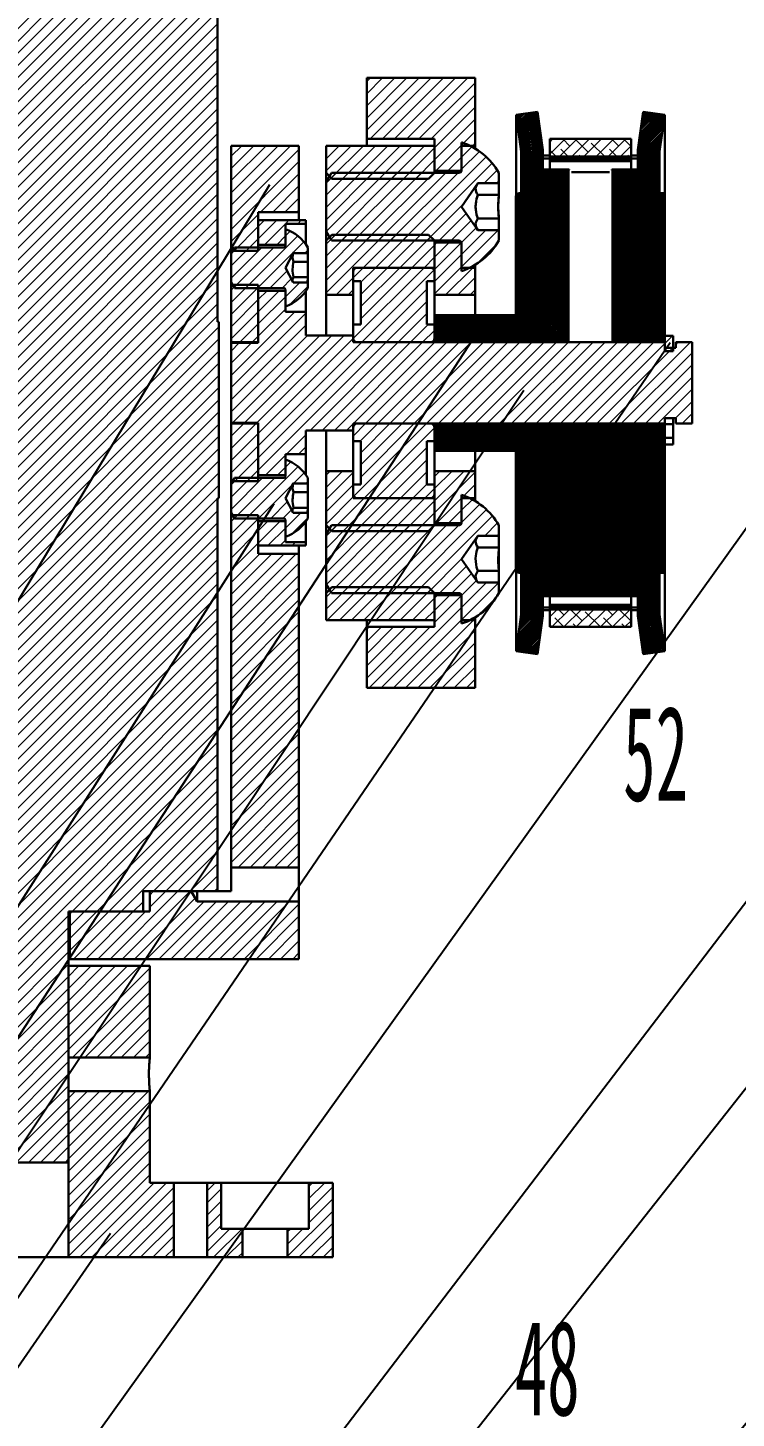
# Model space of a CAD drawing. Header units: millimetres. Extents: x 0 to 4220, y 0 to 2956.
# Drawn here: x 1349 to 1610, y 1924 to 2437 of the extents above; entities that cross this region are included whole.
import ezdxf

# ---------------------------------------------------------------- set-up
doc = ezdxf.new("R2010")
doc.units = ezdxf.units.MM
doc.linetypes.add('SLD-实线', pattern=[0])
doc.layers.add('文字', color=7, linetype='SLD-实线', lineweight=15)
doc.styles.add('SLDTEXTSTYLE4', font='HYSWLONGFANGSONG.TTF', dxfattribs={"width": 0.67})
doc.styles.get("Standard").update_dxf_attribs({"font": 'HYSWLONGFANGSONG.TTF'})
doc.dimstyles.new('SLDDIMSTYLE1', dxfattribs={"dimtxt": 0, "dimasz": 30, "dimexe": 0, "dimexo": 0.0625, "dimgap": 0, "dimtad": 0, "dimtih": 1, "dimtoh": 1, "dimdec": 0, "dimrnd": 1e-09, "dimzin": 0, "dimdsep": 46, "dimtxsty": 'Standard', "dimblk1": 'NONE', "dimblk2": 'NONE', "dimsah": 1, "dimcen": 0.09, "dimadec": 0, "dimazin": 0, "dimtfac": 30, "dimtdec": 0, "dimtofl": 0, "dimtmove": 0, "dimatfit": 3, "dimldrblk": 'NONE', "dimfxl": 0, "dimfrac": 2, "dimtolj": 1, "dimtzin": 0, "dimarcsym": 0})

# ---------------------------------------------------------------- blocks, each defined once
blk = doc.blocks.new('_NONE')

msp = doc.modelspace()

# ---------------------------------------------------------------- hatches: boundary and pattern name
at = {"linetype": 'SLD-实线', "lineweight": 0}
h = msp.add_hatch(dxfattribs=at)
h.set_pattern_fill('ANSI31', style=0)
h.paths.add_polyline_path([(1484.63, 2502.16), (1434.63, 2502.16), (1434.63, 2508.41), (1419.63, 2508.41), (1419.63, 2518.41), (1278.63, 2518.41), (1278.63, 2453.41), (1279.13, 2453.41), (1279.13, 2328.41), (1278.63, 2328.41), (1278.63, 2263.41), (1279.13, 2263.41), (1279.13, 2118.41), (1306.63, 2118.41), (1306.63, 2110.91), (1334.13, 2110.91), (1334.13, 2093.41), (1336.63, 2093.41), (1336.63, 2018.41), (1364.13, 2018.41), (1364.13, 2110.91), (1391.63, 2110.91), (1391.63, 2118.41), (1419.13, 2118.41), (1419.13, 2263.41), (1419.63, 2263.41), (1419.63, 2328.41), (1419.13, 2328.41), (1419.13, 2453.41), (1419.63, 2453.41), (1419.63, 2493.41), (1434.63, 2493.41), (1434.63, 2497.16), (1484.63, 2497.16)], flags=0)
h = msp.add_hatch(dxfattribs=at)
h.set_pattern_fill('ANSI31', style=0)
h.paths.add_polyline_path([(1474.13, 2418.41), (1474.13, 2395.91), (1499.13, 2395.91), (1499.13, 2384.16), (1509.13, 2384.16), (1509.13, 2393.41), (1514.13, 2393.41), (1514.13, 2418.41)], flags=0)
h = msp.add_hatch(dxfattribs=at)
h.set_pattern_fill('ANSI31', scale=0.125, style=0)
h.paths.add_polyline_path([(1537.13, 2405.91), (1529.21, 2404.78), (1531.13, 2391.29), (1531.13, 2375.91), (1530.13, 2375.91), (1529.13, 2374.91), (1529.13, 2321.91), (1530.13, 2320.91), (1548.53, 2320.91), (1548.53, 2384.41), (1539.13, 2384.41), (1539.13, 2391.86)], flags=0)
h = msp.add_hatch(dxfattribs=at)
h.set_pattern_fill('ANSI31', scale=0.125, style=0)
h.paths.add_polyline_path([(1584.13, 2320.91), (1584.13, 2375.91), (1582.13, 2375.91), (1582.13, 2391.29), (1584.05, 2404.78), (1576.13, 2405.91), (1574.13, 2391.86), (1574.13, 2384.41), (1564.74, 2384.41), (1564.74, 2320.91)], flags=0)
h = msp.add_hatch(dxfattribs=at)
h.set_pattern_fill('ANSI38', style=0)
h.paths.add_polyline_path([(1571.63, 2395.91), (1541.63, 2395.91), (1541.63, 2389.41), (1571.63, 2389.41)], flags=0)
h = msp.add_hatch(dxfattribs=at)
h.set_pattern_fill('ANSI31', style=0)
h.paths.add_polyline_path([(1449.13, 2393.41), (1424.13, 2393.41), (1424.13, 2354.66), (1434.13, 2354.66), (1434.13, 2368.91), (1449.13, 2368.91)], flags=0)
h = msp.add_hatch(dxfattribs=at)
h.set_pattern_fill('ANSI31', style=0)
edge = h.paths.add_edge_path(flags=0)
edge.add_line((1509.13, 2370.91), (1515.08, 2379.57))
edge.add_line((1515.08, 2379.57), (1522.88, 2379.57))
edge.add_line((1522.88, 2379.57), (1522.88, 2383.41))
edge.add_arc((1501.18, 2370.91), 25.05, 29.9383, 71.4828)
edge.add_line((1509.13, 2394.66), (1509.13, 2384.41))
edge.add_arc((1508.13, 2384.41), 1, 270, 360, ccw=False)
edge.add_line((1508.13, 2383.41), (1461.13, 2383.41))
edge.add_line((1461.13, 2383.41), (1459.13, 2379.94))
edge.add_line((1459.13, 2379.94), (1459.13, 2361.87))
edge.add_line((1459.13, 2361.87), (1461.13, 2358.41))
edge.add_line((1461.13, 2358.41), (1508.13, 2358.41))
edge.add_arc((1508.13, 2357.41), 1, 0, 90, ccw=False)
edge.add_line((1509.13, 2357.41), (1509.13, 2347.16))
edge.add_arc((1501.18, 2370.91), 25.05, 288.5172, 330.0617)
edge.add_line((1522.88, 2358.41), (1522.88, 2362.25))
edge.add_line((1522.88, 2362.25), (1515.08, 2362.25))
edge.add_line((1515.08, 2362.25), (1509.13, 2370.91))
h = msp.add_hatch(dxfattribs=at)
h.set_pattern_fill('ANSI31', style=0)
edge = h.paths.add_edge_path(flags=0)
edge.add_line((1509.13, 2370.91), (1515.08, 2379.57))
edge.add_line((1515.08, 2379.57), (1522.88, 2379.57))
edge.add_line((1522.88, 2379.57), (1522.88, 2383.41))
edge.add_arc((1501.18, 2370.91), 25.05, 29.9383, 71.4828)
edge.add_line((1509.13, 2394.66), (1509.13, 2384.41))
edge.add_arc((1508.13, 2384.41), 1, 270, 360, ccw=False)
edge.add_line((1508.13, 2383.41), (1461.13, 2383.41))
edge.add_line((1461.13, 2383.41), (1459.13, 2379.94))
edge.add_line((1459.13, 2379.94), (1459.13, 2361.87))
edge.add_line((1459.13, 2361.87), (1461.13, 2358.41))
edge.add_line((1461.13, 2358.41), (1508.13, 2358.41))
edge.add_arc((1508.13, 2357.41), 1, 0, 90, ccw=False)
edge.add_line((1509.13, 2357.41), (1509.13, 2347.16))
edge.add_arc((1501.18, 2370.91), 25.05, 288.5172, 330.0617)
edge.add_line((1522.88, 2358.41), (1522.88, 2362.25))
edge.add_line((1522.88, 2362.25), (1515.08, 2362.25))
edge.add_line((1515.08, 2362.25), (1509.13, 2370.91))
h = msp.add_hatch(dxfattribs=at)
h.set_pattern_fill('ANSI31', style=0)
h.paths.add_polyline_path([(1499.13, 2393.41), (1459.13, 2393.41), (1459.13, 2383.41), (1461.3, 2381.24), (1496.97, 2381.24), (1499.13, 2383.41)], flags=0)
h = msp.add_hatch(dxfattribs=at)
h.set_pattern_fill('ANSI31', style=0)
h.paths.add_polyline_path([(1451.63, 2365.91), (1434.13, 2365.91), (1434.13, 2356.91), (1444.13, 2356.91), (1444.13, 2364.66), (1451.63, 2364.66)], flags=0)
h = msp.add_hatch(dxfattribs=at)
h.set_pattern_fill('ANSI31', style=0)
edge = h.paths.add_edge_path(flags=0)
edge.add_line((1444.13, 2348.41), (1446.99, 2353.82))
edge.add_line((1446.99, 2353.82), (1452.29, 2353.82))
edge.add_line((1452.29, 2353.82), (1452.38, 2354.18))
edge.add_line((1452.38, 2354.18), (1452.38, 2355.91))
edge.add_arc((1439.36, 2348.41), 15.03, 29.9383, 71.4828)
edge.add_line((1444.13, 2362.66), (1444.13, 2356.41))
edge.add_arc((1443.63, 2356.41), 0.5, 270, 360, ccw=False)
edge.add_line((1443.63, 2355.91), (1425.38, 2355.91))
edge.add_line((1425.38, 2355.91), (1424.13, 2353.74))
edge.add_line((1424.13, 2353.74), (1424.13, 2343.07))
edge.add_line((1424.13, 2343.07), (1425.38, 2340.91))
edge.add_line((1425.38, 2340.91), (1443.63, 2340.91))
edge.add_arc((1443.63, 2340.41), 0.5, 0, 90, ccw=False)
edge.add_line((1444.13, 2340.41), (1444.13, 2334.16))
edge.add_arc((1439.36, 2348.41), 15.03, 288.5172, 330.0617)
edge.add_line((1452.38, 2340.91), (1452.38, 2342.63))
edge.add_line((1452.38, 2342.63), (1452.29, 2343))
edge.add_line((1452.29, 2343), (1446.99, 2343))
edge.add_line((1446.99, 2343), (1444.13, 2348.41))
h = msp.add_hatch(dxfattribs=at)
h.set_pattern_fill('ANSI31', style=0)
h.paths.add_polyline_path([(1469.13, 2348.41), (1499.13, 2348.41), (1499.13, 2358.41), (1496.97, 2360.57), (1461.3, 2360.57), (1459.13, 2358.41), (1459.13, 2338.41), (1469.13, 2338.41)], flags=0)
h = msp.add_hatch(dxfattribs=at)
h.set_pattern_fill('ANSI31', style=0)
h.paths.add_polyline_path([(1509.13, 2357.66), (1499.13, 2357.66), (1499.13, 2338.41), (1514.13, 2338.41), (1514.13, 2348.41), (1509.13, 2348.41)], flags=0)
h = msp.add_hatch(dxfattribs=at)
h.set_pattern_fill('ANSI31', style=0)
edge = h.paths.add_edge_path(flags=0)
edge.add_arc((1497.63, 2346.91), 1.5, 0, 90)
edge.add_line((1497.63, 2348.41), (1470.63, 2348.41))
edge.add_arc((1470.63, 2346.91), 1.5, 90, 180)
edge.add_line((1469.13, 2346.91), (1469.13, 2343.41))
edge.add_line((1469.13, 2343.41), (1471.96, 2343.41))
edge.add_line((1471.96, 2343.41), (1471.96, 2327.41))
edge.add_line((1471.96, 2327.41), (1469.13, 2327.41))
edge.add_line((1469.13, 2327.41), (1469.13, 2322.41))
edge.add_arc((1470.63, 2322.41), 1.5, 180, 270)
edge.add_line((1470.63, 2320.91), (1497.63, 2320.91))
edge.add_arc((1497.63, 2322.41), 1.5, 270, 360)
edge.add_line((1499.13, 2322.41), (1499.13, 2327.41))
edge.add_line((1499.13, 2327.41), (1496.31, 2327.41))
edge.add_line((1496.31, 2327.41), (1496.31, 2343.41))
edge.add_line((1496.31, 2343.41), (1499.13, 2343.41))
edge.add_line((1499.13, 2343.41), (1499.13, 2346.91))
h = msp.add_hatch(dxfattribs=at)
h.set_pattern_fill('ANSI31', style=0)
h.paths.add_polyline_path([(1424.13, 2320.91), (1434.13, 2320.91), (1434.13, 2342.16), (1424.13, 2342.16)], flags=0)
h = msp.add_hatch(dxfattribs=at)
h.set_pattern_fill('ANSI31', style=0)
h.paths.add_polyline_path([(1584.13, 2318.91), (1584.13, 2320.91), (1469.13, 2320.91), (1469.13, 2323.41), (1451.63, 2323.41), (1451.63, 2332.16), (1444.13, 2332.16), (1444.13, 2339.91), (1434.13, 2339.91), (1434.13, 2320.66), (1424.13, 2320.66), (1424.13, 2291.16), (1434.13, 2291.16), (1434.13, 2271.91), (1444.13, 2271.91), (1444.13, 2279.66), (1451.63, 2279.66), (1451.63, 2288.41), (1469.13, 2288.41), (1469.13, 2290.91), (1584.13, 2290.91), (1584.13, 2292.91), (1588.13, 2292.91), (1588.13, 2290.91), (1594.13, 2290.91), (1594.13, 2320.91), (1588.13, 2320.91), (1588.13, 2318.91)], flags=0)
h = msp.add_hatch(dxfattribs=at)
h.set_pattern_fill('ANSI31', scale=0.06666667, angle=90, style=0)
h.paths.add_polyline_path([(1529.13, 2320.91), (1529.13, 2330.91), (1499.13, 2330.91), (1499.13, 2320.91)], flags=0)
h = msp.add_hatch(dxfattribs=at)
h.set_pattern_fill('ANSI32', style=0)
h.paths.add_polyline_path([(1587.13, 2323.26), (1584.13, 2323.26), (1584.13, 2317.66), (1587.13, 2317.66)], flags=0)
h = msp.add_hatch(dxfattribs=at)
h.set_pattern_fill('ANSI31', style=0)
h.paths.add_polyline_path([(1434.13, 2290.91), (1424.13, 2290.91), (1424.13, 2269.66), (1434.13, 2269.66)], flags=0)
h = msp.add_hatch(dxfattribs=at)
h.set_pattern_fill('ANSI31', style=0)
edge = h.paths.add_edge_path(flags=0)
edge.add_arc((1497.63, 2264.91), 1.5, 270, 360)
edge.add_line((1499.13, 2264.91), (1499.13, 2268.41))
edge.add_line((1499.13, 2268.41), (1496.31, 2268.41))
edge.add_line((1496.31, 2268.41), (1496.31, 2284.41))
edge.add_line((1496.31, 2284.41), (1499.13, 2284.41))
edge.add_line((1499.13, 2284.41), (1499.13, 2289.41))
edge.add_arc((1497.63, 2289.41), 1.5, 0, 90)
edge.add_line((1497.63, 2290.91), (1470.63, 2290.91))
edge.add_arc((1470.63, 2289.41), 1.5, 90, 180)
edge.add_line((1469.13, 2289.41), (1469.13, 2284.41))
edge.add_line((1469.13, 2284.41), (1471.96, 2284.41))
edge.add_line((1471.96, 2284.41), (1471.96, 2268.41))
edge.add_line((1471.96, 2268.41), (1469.13, 2268.41))
edge.add_line((1469.13, 2268.41), (1469.13, 2264.91))
edge.add_arc((1470.63, 2264.91), 1.5, 180, 270)
edge.add_line((1470.63, 2263.41), (1497.63, 2263.41))
h = msp.add_hatch(dxfattribs=at)
h.set_pattern_fill('ANSI31', scale=0.06666667, angle=90, style=0)
h.paths.add_polyline_path([(1499.13, 2290.91), (1499.13, 2280.91), (1529.13, 2280.91), (1529.13, 2290.91)], flags=0)
h = msp.add_hatch(dxfattribs=at)
h.set_pattern_fill('ANSI31', scale=0.125, style=0)
h.paths.add_polyline_path([(1531.13, 2220.52), (1529.21, 2207.03), (1537.13, 2205.91), (1539.13, 2219.96), (1539.13, 2227.41), (1574.13, 2227.41), (1574.13, 2219.96), (1576.13, 2205.91), (1584.05, 2207.03), (1582.13, 2220.52), (1582.13, 2235.91), (1584.13, 2235.91), (1584.13, 2290.91), (1530.13, 2290.91), (1529.13, 2289.91), (1529.13, 2236.91), (1530.13, 2235.91), (1531.13, 2235.91)], flags=0)
h = msp.add_hatch(dxfattribs=at)
h.set_pattern_fill('ANSI31', style=0)
edge = h.paths.add_edge_path(flags=0)
edge.add_line((1444.13, 2263.41), (1446.99, 2268.82))
edge.add_line((1446.99, 2268.82), (1452.29, 2268.82))
edge.add_line((1452.29, 2268.82), (1452.38, 2269.18))
edge.add_line((1452.38, 2269.18), (1452.38, 2270.91))
edge.add_arc((1439.36, 2263.41), 15.03, 29.9383, 71.4828)
edge.add_line((1444.13, 2277.66), (1444.13, 2271.41))
edge.add_arc((1443.63, 2271.41), 0.5, 270, 360, ccw=False)
edge.add_line((1443.63, 2270.91), (1425.38, 2270.91))
edge.add_line((1425.38, 2270.91), (1424.13, 2268.74))
edge.add_line((1424.13, 2268.74), (1424.13, 2258.07))
edge.add_line((1424.13, 2258.07), (1425.38, 2255.91))
edge.add_line((1425.38, 2255.91), (1443.63, 2255.91))
edge.add_arc((1443.63, 2255.41), 0.5, 0, 90, ccw=False)
edge.add_line((1444.13, 2255.41), (1444.13, 2249.16))
edge.add_arc((1439.36, 2263.41), 15.03, 288.5172, 330.0617)
edge.add_line((1452.38, 2255.91), (1452.38, 2257.63))
edge.add_line((1452.38, 2257.63), (1452.29, 2258))
edge.add_line((1452.29, 2258), (1446.99, 2258))
edge.add_line((1446.99, 2258), (1444.13, 2263.41))
h = msp.add_hatch(dxfattribs=at)
h.set_pattern_fill('ANSI31', style=0)
h.paths.add_polyline_path([(1499.13, 2263.41), (1469.13, 2263.41), (1469.13, 2273.41), (1459.13, 2273.41), (1459.13, 2253.41), (1461.3, 2251.24), (1496.97, 2251.24), (1499.13, 2253.41)], flags=0)
h = msp.add_hatch(dxfattribs=at)
h.set_pattern_fill('ANSI31', style=0)
h.paths.add_polyline_path([(1514.13, 2273.41), (1499.13, 2273.41), (1499.13, 2254.16), (1509.13, 2254.16), (1509.13, 2263.41), (1514.13, 2263.41)], flags=0)
h = msp.add_hatch(dxfattribs=at)
h.set_pattern_fill('ANSI31', style=0)
edge = h.paths.add_edge_path(flags=0)
edge.add_line((1509.13, 2240.91), (1515.08, 2249.57))
edge.add_line((1515.08, 2249.57), (1522.88, 2249.57))
edge.add_line((1522.88, 2249.57), (1522.88, 2253.41))
edge.add_arc((1501.18, 2240.91), 25.05, 29.9383, 71.4828)
edge.add_line((1509.13, 2264.66), (1509.13, 2254.41))
edge.add_arc((1508.13, 2254.41), 1, 270, 360, ccw=False)
edge.add_line((1508.13, 2253.41), (1461.13, 2253.41))
edge.add_line((1461.13, 2253.41), (1459.13, 2249.94))
edge.add_line((1459.13, 2249.94), (1459.13, 2231.87))
edge.add_line((1459.13, 2231.87), (1461.13, 2228.41))
edge.add_line((1461.13, 2228.41), (1508.13, 2228.41))
edge.add_arc((1508.13, 2227.41), 1, 0, 90, ccw=False)
edge.add_line((1509.13, 2227.41), (1509.13, 2217.16))
edge.add_arc((1501.18, 2240.91), 25.05, 288.5172, 330.0617)
edge.add_line((1522.88, 2228.41), (1522.88, 2232.25))
edge.add_line((1522.88, 2232.25), (1515.08, 2232.25))
edge.add_line((1515.08, 2232.25), (1509.13, 2240.91))
h = msp.add_hatch(dxfattribs=at)
h.set_pattern_fill('ANSI31', style=0)
h.paths.add_polyline_path([(1449.13, 2242.91), (1434.13, 2242.91), (1434.13, 2257.16), (1424.13, 2257.16), (1424.13, 2127.16), (1449.13, 2127.16)], flags=0)
h = msp.add_hatch(dxfattribs=at)
h.set_pattern_fill('ANSI31', style=0)
h.paths.add_polyline_path([(1444.13, 2254.91), (1434.13, 2254.91), (1434.13, 2245.91), (1451.63, 2245.91), (1451.63, 2247.16), (1444.13, 2247.16)], flags=0)
h = msp.add_hatch(dxfattribs=at)
h.set_pattern_fill('ANSI31', style=0)
h.paths.add_polyline_path([(1459.13, 2218.41), (1499.13, 2218.41), (1499.13, 2228.41), (1496.97, 2230.57), (1461.3, 2230.57), (1459.13, 2228.41)], flags=0)
h = msp.add_hatch(dxfattribs=at)
h.set_pattern_fill('ANSI31', style=0)
h.paths.add_polyline_path([(1474.13, 2215.91), (1474.13, 2193.41), (1514.13, 2193.41), (1514.13, 2218.41), (1509.13, 2218.41), (1509.13, 2227.66), (1499.13, 2227.66), (1499.13, 2215.91)], flags=0)
h = msp.add_hatch(dxfattribs=at)
h.set_pattern_fill('ANSI38', style=0)
h.paths.add_polyline_path([(1541.63, 2215.9), (1571.63, 2215.9), (1571.63, 2222.4), (1541.63, 2222.4)], flags=0)
h = msp.add_hatch(dxfattribs=at)
h.set_pattern_fill('ANSI31', style=0)
h.paths.add_polyline_path([(1394.13, 2118.41), (1394.13, 2110.91), (1364.63, 2110.91), (1364.63, 2093.41), (1449.13, 2093.41), (1449.13, 2114.66), (1411.63, 2114.66), (1409.38, 2118.41)], flags=0)
h = msp.add_hatch(dxfattribs=at)
h.set_pattern_fill('ANSI31', style=0)
edge = h.paths.add_edge_path(flags=0)
edge.add_ellipse((1349.13, 2050.91), major_axis=(-335.91, 0), ratio=0.018606, start_angle=262.3013, end_angle=267.4406, ccw=False)
edge.add_line((1394.13, 2057.1), (1394.13, 2090.91))
edge.add_line((1394.13, 2090.91), (1364.13, 2090.91))
edge.add_line((1364.13, 2090.91), (1364.13, 2057.15))
h = msp.add_hatch(dxfattribs=at)
h.set_pattern_fill('ANSI31', style=0)
edge = h.paths.add_edge_path(flags=0)
edge.add_line((1402.97, 2010.91), (1394.13, 2010.91))
edge.add_line((1394.13, 2010.91), (1394.13, 2044.71))
edge.add_ellipse((1349.13, 2050.91), major_axis=(-335.91, 0), ratio=0.018606, start_angle=92.5594, end_angle=97.6987, ccw=False)
edge.add_line((1364.13, 2044.66), (1364.13, 1983.41))
edge.add_line((1364.13, 1983.41), (1402.97, 1983.41))
edge.add_line((1402.97, 1983.41), (1402.97, 2010.91))
h = msp.add_hatch(dxfattribs=at)
h.set_pattern_fill('ANSI31', style=0)
h.paths.add_polyline_path([(1428.27, 1983.41), (1428.27, 1993.91), (1420.45, 1993.91), (1420.45, 2010.91), (1415.27, 2010.91), (1415.27, 1983.41)], flags=0)
h = msp.add_hatch(dxfattribs=at)
h.set_pattern_fill('ANSI31', style=0)
h.paths.add_polyline_path([(1444.96, 1983.41), (1461.63, 1983.41), (1461.63, 2010.91), (1452.78, 2010.91), (1452.78, 1993.91), (1444.96, 1993.91)], flags=0)

# ---------------------------------------------------------------- linework, layer by layer
at = {"color": 7, "linetype": 'SLD-实线', "lineweight": 30}
for p, q in [((1419.13, 2328.41), (1419.13, 2453.41)), ((1514.13, 2418.41), (1474.13, 2418.41)), ((1474.13, 2395.91), (1474.13, 2418.41)), ((1514.13, 2393.41), (1514.13, 2418.41)), ((1529.21, 2404.78), (1537.13, 2405.91)), ((1537.13, 2405.91), (1539.13, 2391.86)), ((1574.13, 2391.86), (1576.13, 2405.91)), ((1576.13, 2405.91), (1584.05, 2404.78)), ((1529.21, 2404.78), (1529.21, 2374.99)), ((1531.13, 2391.29), (1529.21, 2404.78)), ((1584.05, 2404.78), (1582.13, 2391.29)), ((1584.05, 2404.78), (1584.05, 2375.91)), ((1499.13, 2395.91), (1474.13, 2395.91)), ((1474.13, 2395.91), (1474.13, 2393.41)), ((1499.13, 2395.91), (1499.13, 2384.16)), ((1541.63, 2389.41), (1541.63, 2395.91)), ((1541.63, 2395.91), (1571.63, 2395.91)), ((1571.63, 2395.91), (1571.63, 2389.41)), ((1424.13, 2393.41), (1449.13, 2393.41)), ((1424.13, 2354.66), (1424.13, 2393.41)), ((1449.13, 2368.91), (1449.13, 2393.41)), ((1459.13, 2393.41), (1499.13, 2393.41)), ((1459.13, 2383.41), (1459.13, 2393.41)), ((1499.13, 2393.41), (1499.13, 2383.41)), ((1509.13, 2384.41), (1509.13, 2394.66)), ((1514.13, 2393.41), (1509.13, 2393.41)), ((1509.13, 2384.16), (1509.13, 2393.41)), ((1514.13, 2392.34), (1514.13, 2393.41)), ((1531.13, 2375.91), (1531.13, 2391.29)), ((1539.13, 2384.41), (1539.13, 2391.86)), ((1574.13, 2384.41), (1574.13, 2391.86)), ((1582.13, 2391.29), (1582.13, 2375.91)), ((1541.63, 2389.75), (1539.13, 2389.75)), ((1571.63, 2389.41), (1541.63, 2389.41)), ((1541.63, 2389.41), (1541.63, 2388.57)), ((1571.63, 2388.57), (1541.63, 2388.57)), ((1541.63, 2388.57), (1541.63, 2387.73)), ((1571.63, 2387.73), (1541.63, 2387.73)), ((1541.63, 2387.73), (1541.63, 2384.63)), ((1574.13, 2389.75), (1571.63, 2389.75)), ((1571.63, 2389.41), (1571.63, 2388.57)), ((1571.63, 2388.57), (1571.63, 2387.73)), ((1571.63, 2387.73), (1571.63, 2384.63)), ((1459.13, 2383.41), (1461.3, 2381.24)), ((1459.13, 2379.94), (1459.13, 2383.41)), ((1461.13, 2383.41), (1459.13, 2379.94)), ((1459.13, 2361.87), (1459.13, 2379.94)), ((1461.13, 2383.41), (1508.13, 2383.41)), ((1461.3, 2381.24), (1496.97, 2381.24)), ((1496.97, 2381.24), (1499.13, 2383.41)), ((1509.13, 2384.16), (1499.13, 2384.16)), ((1522.88, 2383.41), (1522.88, 2379.57)), ((1548.77, 2384.6), (1539.13, 2384.6)), ((1539.13, 2384.41), (1548.53, 2384.41)), ((1548.66, 2384.39), (1548.53, 2384.41)), ((1548.53, 2320.91), (1548.53, 2384.41)), ((1549.64, 2383.67), (1563.62, 2383.67)), ((1574.13, 2384.6), (1564.49, 2384.6)), ((1564.74, 2384.41), (1564.61, 2384.39)), ((1564.74, 2384.41), (1564.74, 2320.91)), ((1564.74, 2384.41), (1574.13, 2384.41)), ((1515.08, 2379.57), (1509.13, 2370.91)), ((1515.08, 2379.57), (1522.88, 2379.57)), ((1515.08, 2375.24), (1522.88, 2375.24)), ((1522.88, 2379.57), (1522.88, 2375.24)), ((1522.88, 2379.57), (1522.88, 2375.24)), ((1529.13, 2374.91), (1530.13, 2375.91)), ((1529.13, 2321.91), (1529.13, 2374.91)), ((1530.13, 2375.91), (1531.13, 2375.91)), ((1582.13, 2375.91), (1584.13, 2375.91)), ((1584.13, 2375.91), (1584.13, 2320.91)), ((1509.13, 2370.91), (1515.08, 2362.25)), ((1449.13, 2368.91), (1434.13, 2368.91)), ((1434.13, 2354.66), (1434.13, 2368.91)), ((1434.13, 2365.91), (1451.63, 2365.91)), ((1434.13, 2365.91), (1434.13, 2356.91)), ((1451.63, 2364.66), (1444.13, 2364.66)), ((1444.13, 2364.66), (1444.13, 2356.91)), ((1449.13, 2365.91), (1449.13, 2368.91)), ((1451.63, 2365.91), (1451.63, 2364.66)), ((1451.63, 2357.08), (1451.63, 2364.66)), ((1515.08, 2366.58), (1522.88, 2366.58)), ((1522.88, 2366.58), (1522.88, 2362.25)), ((1522.88, 2366.58), (1522.88, 2362.25)), ((1444.13, 2356.41), (1444.13, 2362.66)), ((1459.13, 2358.41), (1459.13, 2361.87)), ((1459.13, 2361.87), (1461.13, 2358.41)), ((1461.3, 2360.57), (1459.13, 2358.41)), ((1496.97, 2360.57), (1461.3, 2360.57)), ((1499.13, 2358.41), (1496.97, 2360.57)), ((1515.08, 2362.25), (1522.88, 2362.25)), ((1522.88, 2362.25), (1522.88, 2358.41)), ((1425.38, 2355.91), (1424.13, 2353.74)), ((1434.13, 2354.66), (1424.13, 2354.66)), ((1424.13, 2353.74), (1424.13, 2354.66)), ((1425.38, 2355.91), (1443.63, 2355.91)), ((1444.13, 2356.91), (1434.13, 2356.91)), ((1452.29, 2353.82), (1452.38, 2354.18)), ((1452.29, 2353.82), (1452.38, 2354.13)), ((1452.38, 2355.91), (1452.38, 2354.18)), ((1452.38, 2354.13), (1452.38, 2354.18)), ((1452.38, 2350.61), (1452.38, 2354.13)), ((1459.13, 2338.41), (1459.13, 2358.41)), ((1508.13, 2358.41), (1461.13, 2358.41)), ((1499.13, 2358.41), (1499.13, 2348.41)), ((1499.13, 2357.66), (1509.13, 2357.66)), ((1499.13, 2357.66), (1499.13, 2338.41)), ((1509.13, 2348.41), (1509.13, 2357.66)), ((1509.13, 2347.16), (1509.13, 2357.41)), ((1424.13, 2343.07), (1424.13, 2353.74)), ((1446.99, 2353.82), (1444.13, 2348.41)), ((1452.29, 2353.82), (1446.99, 2353.82)), ((1447.18, 2350.61), (1452.38, 2350.61)), ((1452.38, 2353.61), (1452.38, 2350.61)), ((1452.38, 2350.61), (1452.38, 2344.89)), ((1452.38, 2344.89), (1452.38, 2350.61)), ((1514.13, 2348.41), (1514.13, 2349.47)), ((1444.13, 2348.41), (1446.99, 2343)), ((1447.18, 2344.89), (1452.38, 2344.89)), ((1452.38, 2344.89), (1452.29, 2343)), ((1452.38, 2342.63), (1452.38, 2344.89)), ((1499.13, 2348.41), (1469.13, 2348.41)), ((1469.13, 2348.41), (1469.13, 2338.41)), ((1469.13, 2343.41), (1469.13, 2346.91)), ((1470.63, 2348.41), (1497.63, 2348.41)), ((1499.13, 2346.91), (1499.13, 2343.41)), ((1509.13, 2348.41), (1514.13, 2348.41)), ((1514.13, 2338.41), (1514.13, 2348.41)), ((1424.13, 2343.07), (1425.38, 2340.91)), ((1424.13, 2342.16), (1424.13, 2343.07)), ((1424.13, 2342.16), (1434.13, 2342.16)), ((1424.13, 2320.91), (1424.13, 2342.16)), ((1443.63, 2340.91), (1425.38, 2340.91)), ((1434.13, 2320.91), (1434.13, 2342.16)), ((1434.13, 2339.91), (1444.13, 2339.91)), ((1434.13, 2339.91), (1434.13, 2320.66)), ((1444.13, 2334.16), (1444.13, 2340.41)), ((1444.13, 2339.91), (1444.13, 2332.16)), ((1446.99, 2343), (1452.29, 2343)), ((1451.63, 2332.16), (1451.63, 2339.73)), ((1452.38, 2342.63), (1452.29, 2343)), ((1452.38, 2342.63), (1452.38, 2340.91)), ((1471.96, 2343.41), (1469.13, 2343.41)), ((1471.96, 2327.41), (1471.96, 2343.41)), ((1499.13, 2343.41), (1496.31, 2343.41)), ((1496.31, 2343.41), (1496.31, 2327.41)), ((1469.13, 2338.41), (1459.13, 2338.41)), ((1459.13, 2323.41), (1459.13, 2338.41)), ((1469.13, 2327.41), (1469.13, 2338.41)), ((1514.13, 2338.41), (1499.13, 2338.41)), ((1499.13, 2330.91), (1499.13, 2338.41)), ((1514.13, 2330.91), (1514.13, 2338.41)), ((1419.63, 2328.41), (1419.13, 2328.41)), ((1419.63, 2328.41), (1419.63, 2263.41)), ((1444.13, 2332.16), (1451.63, 2332.16)), ((1451.63, 2332.16), (1451.63, 2323.41)), ((1529.13, 2330.91), (1499.13, 2330.91)), ((1499.13, 2330.91), (1499.13, 2320.91)), ((1529.13, 2320.91), (1529.13, 2330.91)), ((1469.13, 2323.41), (1451.63, 2323.41)), ((1469.13, 2322.41), (1469.13, 2327.41)), ((1469.13, 2327.41), (1471.96, 2327.41)), ((1469.13, 2320.91), (1469.13, 2323.41)), ((1496.31, 2327.41), (1499.13, 2327.41)), ((1499.13, 2327.41), (1499.13, 2322.41)), ((1584.13, 2323.26), (1587.13, 2323.26)), ((1584.13, 2323.26), (1584.13, 2317.66)), ((1587.13, 2323.26), (1587.13, 2317.66)), ((1434.13, 2320.91), (1424.13, 2320.91)), ((1424.13, 2320.66), (1424.13, 2320.91)), ((1424.13, 2320.66), (1424.13, 2291.16)), ((1424.13, 2320.66), (1434.13, 2320.66)), ((1584.13, 2320.91), (1469.13, 2320.91)), ((1497.63, 2320.91), (1470.63, 2320.91)), ((1499.13, 2320.91), (1529.13, 2320.91)), ((1530.13, 2320.91), (1529.13, 2321.91)), ((1548.53, 2320.91), (1530.13, 2320.91)), ((1584.13, 2320.91), (1564.74, 2320.91)), ((1584.13, 2318.91), (1584.13, 2320.91)), ((1588.13, 2318.91), (1584.13, 2318.91)), ((1588.13, 2320.91), (1588.13, 2318.91)), ((1594.13, 2320.91), (1588.13, 2320.91)), ((1594.13, 2290.91), (1594.13, 2320.91)), ((1587.13, 2317.66), (1584.13, 2317.66)), ((1584.13, 2292.91), (1588.13, 2292.91)), ((1584.13, 2290.91), (1584.13, 2292.91)), ((1587.13, 2290.67), (1587.13, 2292.91)), ((1588.13, 2292.91), (1588.13, 2290.91)), ((1424.13, 2290.91), (1424.13, 2291.16)), ((1434.13, 2291.16), (1424.13, 2291.16)), ((1424.13, 2290.91), (1434.13, 2290.91)), ((1424.13, 2269.66), (1424.13, 2290.91)), ((1434.13, 2291.16), (1434.13, 2271.91)), ((1434.13, 2269.66), (1434.13, 2290.91)), ((1451.63, 2288.41), (1469.13, 2288.41)), ((1451.63, 2288.41), (1451.63, 2279.66)), ((1459.13, 2273.41), (1459.13, 2288.41)), ((1469.13, 2290.91), (1584.13, 2290.91)), ((1469.13, 2288.41), (1469.13, 2290.91)), ((1469.13, 2284.41), (1469.13, 2289.41)), ((1470.63, 2290.91), (1497.63, 2290.91)), ((1529.13, 2290.91), (1499.13, 2290.91)), ((1499.13, 2290.91), (1499.13, 2280.91)), ((1499.13, 2289.41), (1499.13, 2284.41)), ((1529.13, 2280.91), (1529.13, 2290.91)), ((1529.13, 2289.91), (1530.13, 2290.91)), ((1529.13, 2236.91), (1529.13, 2289.91)), ((1530.13, 2290.91), (1584.13, 2290.91)), ((1584.13, 2290.91), (1584.13, 2235.91)), ((1584.13, 2290.67), (1587.13, 2290.67)), ((1587.13, 2285.67), (1587.13, 2290.67)), ((1588.13, 2290.91), (1594.13, 2290.91)), ((1471.96, 2284.41), (1469.13, 2284.41)), ((1469.13, 2273.41), (1469.13, 2284.41)), ((1471.96, 2268.41), (1471.96, 2284.41)), ((1499.13, 2284.41), (1496.31, 2284.41)), ((1496.31, 2284.41), (1496.31, 2268.41)), ((1584.13, 2285.67), (1587.13, 2285.67)), ((1584.13, 2283.17), (1587.13, 2283.17)), ((1587.13, 2283.17), (1587.13, 2285.67)), ((1451.63, 2279.66), (1444.13, 2279.66)), ((1444.13, 2279.66), (1444.13, 2271.91)), ((1444.13, 2271.41), (1444.13, 2277.66)), ((1451.63, 2272.08), (1451.63, 2279.66)), ((1499.13, 2280.91), (1529.13, 2280.91)), ((1499.13, 2273.41), (1499.13, 2280.91)), ((1514.13, 2273.41), (1514.13, 2280.91)), ((1444.13, 2271.91), (1434.13, 2271.91)), ((1459.13, 2273.41), (1469.13, 2273.41)), ((1459.13, 2253.41), (1459.13, 2273.41)), ((1469.13, 2273.41), (1469.13, 2263.41)), ((1499.13, 2273.41), (1514.13, 2273.41)), ((1499.13, 2273.41), (1499.13, 2254.16)), ((1514.13, 2263.41), (1514.13, 2273.41)), ((1425.38, 2270.91), (1424.13, 2268.74)), ((1434.13, 2269.66), (1424.13, 2269.66)), ((1424.13, 2268.74), (1424.13, 2269.66)), ((1424.13, 2258.07), (1424.13, 2268.74)), ((1425.38, 2270.91), (1443.63, 2270.91)), ((1446.99, 2268.82), (1444.13, 2263.41)), ((1452.29, 2268.82), (1446.99, 2268.82)), ((1452.29, 2268.82), (1452.38, 2269.18)), ((1452.29, 2268.82), (1452.38, 2269.13)), ((1452.38, 2270.91), (1452.38, 2269.18)), ((1452.38, 2269.13), (1452.38, 2269.18)), ((1452.38, 2265.61), (1452.38, 2269.13)), ((1452.38, 2268.61), (1452.38, 2265.61)), ((1469.13, 2268.41), (1471.96, 2268.41)), ((1469.13, 2264.91), (1469.13, 2268.41)), ((1496.31, 2268.41), (1499.13, 2268.41)), ((1499.13, 2268.41), (1499.13, 2264.91)), ((1419.13, 2263.41), (1419.13, 2118.41)), ((1419.63, 2263.41), (1419.13, 2263.41)), ((1444.13, 2263.41), (1446.99, 2258)), ((1447.18, 2265.61), (1452.38, 2265.61)), ((1452.38, 2265.61), (1452.38, 2259.89)), ((1452.38, 2259.89), (1452.38, 2265.61)), ((1469.13, 2263.41), (1499.13, 2263.41)), ((1497.63, 2263.41), (1470.63, 2263.41)), ((1499.13, 2263.41), (1499.13, 2253.41)), ((1509.13, 2254.41), (1509.13, 2264.66)), ((1514.13, 2263.41), (1509.13, 2263.41)), ((1509.13, 2254.16), (1509.13, 2263.41)), ((1514.13, 2262.34), (1514.13, 2263.41)), ((1424.13, 2258.07), (1425.38, 2255.91)), ((1424.13, 2257.16), (1424.13, 2258.07)), ((1424.13, 2257.16), (1434.13, 2257.16)), ((1424.13, 2127.16), (1424.13, 2257.16)), ((1434.13, 2242.91), (1434.13, 2257.16)), ((1446.99, 2258), (1452.29, 2258)), ((1447.18, 2259.89), (1452.38, 2259.89)), ((1452.38, 2259.89), (1452.29, 2258)), ((1452.38, 2257.63), (1452.29, 2258)), ((1452.38, 2257.63), (1452.38, 2259.89)), ((1452.38, 2257.63), (1452.38, 2255.91)), ((1443.63, 2255.91), (1425.38, 2255.91)), ((1434.13, 2254.91), (1444.13, 2254.91)), ((1434.13, 2254.91), (1434.13, 2245.91)), ((1444.13, 2249.16), (1444.13, 2255.41)), ((1444.13, 2254.91), (1444.13, 2247.16)), ((1451.63, 2247.16), (1451.63, 2254.73)), ((1459.13, 2253.41), (1461.3, 2251.24)), ((1459.13, 2249.94), (1459.13, 2253.41)), ((1461.13, 2253.41), (1459.13, 2249.94)), ((1461.13, 2253.41), (1508.13, 2253.41)), ((1496.97, 2251.24), (1499.13, 2253.41)), ((1509.13, 2254.16), (1499.13, 2254.16)), ((1522.88, 2253.41), (1522.88, 2249.57)), ((1444.13, 2247.16), (1451.63, 2247.16)), ((1451.63, 2247.16), (1451.63, 2245.91)), ((1459.13, 2231.87), (1459.13, 2249.94)), ((1461.3, 2251.24), (1496.97, 2251.24)), ((1515.08, 2249.57), (1509.13, 2240.91)), ((1515.08, 2249.57), (1522.88, 2249.57)), ((1522.88, 2249.57), (1522.88, 2245.24)), ((1522.88, 2245.24), (1522.88, 2249.57)), ((1451.63, 2245.91), (1434.13, 2245.91)), ((1434.13, 2242.91), (1449.13, 2242.91)), ((1449.13, 2242.91), (1449.13, 2245.91)), ((1449.13, 2127.16), (1449.13, 2242.91)), ((1515.08, 2245.24), (1522.88, 2245.24)), ((1522.88, 2236.58), (1522.88, 2245.24)), ((1509.13, 2240.91), (1515.08, 2232.25)), ((1515.08, 2236.58), (1522.88, 2236.58)), ((1522.88, 2236.58), (1522.88, 2232.25)), ((1522.88, 2232.25), (1522.88, 2236.58)), ((1530.13, 2235.91), (1529.13, 2236.91)), ((1529.21, 2236.83), (1529.21, 2207.03)), ((1459.13, 2228.41), (1459.13, 2231.87)), ((1459.13, 2231.87), (1461.13, 2228.41)), ((1515.08, 2232.25), (1522.88, 2232.25)), ((1522.88, 2232.25), (1522.88, 2228.41)), ((1531.13, 2235.91), (1530.13, 2235.91)), ((1531.13, 2220.52), (1531.13, 2235.91)), ((1584.13, 2235.91), (1582.13, 2235.91)), ((1582.13, 2235.91), (1582.13, 2220.52)), ((1584.05, 2235.91), (1584.05, 2207.03)), ((1461.3, 2230.57), (1459.13, 2228.41)), ((1459.13, 2218.41), (1459.13, 2228.41)), ((1508.13, 2228.41), (1461.13, 2228.41)), ((1496.97, 2230.57), (1461.3, 2230.57)), ((1499.13, 2228.41), (1496.97, 2230.57)), ((1499.13, 2228.41), (1499.13, 2218.41)), ((1499.13, 2227.66), (1509.13, 2227.66)), ((1499.13, 2227.66), (1499.13, 2215.91)), ((1509.13, 2218.41), (1509.13, 2227.66)), ((1509.13, 2217.16), (1509.13, 2227.41)), ((1574.13, 2227.41), (1539.13, 2227.41)), ((1539.13, 2219.96), (1539.13, 2227.41)), ((1574.13, 2227.21), (1539.13, 2227.21)), ((1541.63, 2227.18), (1541.63, 2224.09)), ((1571.63, 2227.18), (1571.63, 2224.09)), ((1574.13, 2219.96), (1574.13, 2227.41)), ((1539.13, 2222.07), (1541.63, 2222.07)), ((1571.63, 2224.09), (1541.63, 2224.09)), ((1541.63, 2224.09), (1541.63, 2223.24)), ((1571.63, 2223.24), (1541.63, 2223.24)), ((1541.63, 2223.24), (1541.63, 2222.4)), ((1541.63, 2222.4), (1571.63, 2222.4)), ((1541.63, 2215.9), (1541.63, 2222.4)), ((1571.63, 2224.09), (1571.63, 2223.24)), ((1571.63, 2223.24), (1571.63, 2222.4)), ((1571.63, 2222.4), (1571.63, 2215.9)), ((1571.63, 2222.07), (1574.13, 2222.07)), ((1499.13, 2218.41), (1459.13, 2218.41)), ((1474.13, 2218.41), (1474.13, 2215.91)), ((1474.13, 2215.91), (1499.13, 2215.91)), ((1474.13, 2193.41), (1474.13, 2215.91)), ((1509.13, 2218.41), (1514.13, 2218.41)), ((1514.13, 2218.41), (1514.13, 2219.47)), ((1514.13, 2193.41), (1514.13, 2218.41)), ((1529.21, 2207.03), (1531.13, 2220.52)), ((1539.13, 2219.96), (1537.13, 2205.91)), ((1571.63, 2215.9), (1541.63, 2215.9)), ((1576.13, 2205.91), (1574.13, 2219.96)), ((1582.13, 2220.52), (1584.05, 2207.03)), ((1537.13, 2205.91), (1529.21, 2207.03)), ((1584.05, 2207.03), (1576.13, 2205.91)), ((1514.13, 2193.41), (1474.13, 2193.41)), ((1449.13, 2127.16), (1424.13, 2127.16)), ((1424.13, 2118.41), (1424.13, 2127.16)), ((1449.13, 2114.66), (1449.13, 2127.16)), ((1391.63, 2118.41), (1391.63, 2110.91)), ((1391.63, 2118.41), (1419.13, 2118.41)), ((1394.13, 2110.91), (1394.13, 2118.41)), ((1394.13, 2118.41), (1409.38, 2118.41)), ((1409.38, 2118.41), (1411.63, 2114.66)), ((1411.63, 2114.66), (1411.63, 2118.41)), ((1419.13, 2118.41), (1424.13, 2118.41)), ((1411.63, 2114.66), (1449.13, 2114.66)), ((1449.13, 2093.41), (1449.13, 2114.66)), ((1364.13, 2110.91), (1364.13, 2018.41)), ((1364.13, 2110.91), (1391.63, 2110.91)), ((1364.63, 2093.41), (1364.63, 2110.91)), ((1394.13, 2110.91), (1364.63, 2110.91)), ((1364.13, 2093.41), (1364.63, 2093.41)), ((1449.13, 2093.41), (1364.63, 2093.41)), ((1364.13, 2090.91), (1364.13, 2057.15)), ((1394.13, 2090.91), (1364.13, 2090.91)), ((1394.13, 2057.1), (1394.13, 2090.91)), ((1364.13, 2044.66), (1364.13, 1983.41)), ((1394.13, 2010.91), (1394.13, 2044.71)), ((1336.63, 2018.41), (1364.13, 2018.41)), ((1402.97, 2010.91), (1394.13, 2010.91)), ((1402.97, 2010.91), (1402.97, 1983.41)), ((1415.27, 2010.91), (1402.97, 2010.91)), ((1415.27, 1983.41), (1415.27, 2010.91)), ((1420.45, 2010.91), (1415.27, 2010.91)), ((1420.45, 2010.91), (1420.45, 1993.91)), ((1452.78, 2010.91), (1420.45, 2010.91)), ((1452.78, 1993.91), (1452.78, 2010.91)), ((1461.63, 2010.91), (1452.78, 2010.91)), ((1461.63, 1983.41), (1461.63, 2010.91)), ((1420.45, 1993.91), (1428.27, 1993.91)), ((1428.27, 1993.91), (1428.27, 1983.41)), ((1444.96, 1993.91), (1428.27, 1993.91)), ((1444.96, 1983.41), (1444.96, 1993.91)), ((1444.96, 1993.91), (1452.78, 1993.91)), ((1334.13, 1983.41), (1364.13, 1983.41)), ((1364.13, 1983.41), (1402.97, 1983.41)), ((1402.97, 1983.41), (1415.27, 1983.41)), ((1415.27, 1983.41), (1428.27, 1983.41)), ((1444.96, 1983.41), (1428.27, 1983.41)), ((1444.96, 1983.41), (1461.63, 1983.41))]:
    msp.add_line(p, q, dxfattribs=at)
at = {"color": 8, "linetype": 'SLD-实线', "lineweight": 30}
for p, q in [((1541.63, 2388.76), (1539.13, 2388.76)), ((1574.13, 2388.76), (1571.63, 2388.76)), ((1541.63, 2223.05), (1539.13, 2223.05)), ((1574.13, 2223.05), (1571.63, 2223.05))]:
    msp.add_line(p, q, dxfattribs=at)
at = {"color": 7, "linetype": 'SLD-实线', "lineweight": 30}
for centre, radius, start, end in [((1501.18, 2370.91), 25.05, 29.9383, 71.4828), ((1508.13, 2384.41), 1, 270, 0), ((1439.36, 2348.41), 15.03, 29.9383, 71.4828), ((1443.63, 2356.41), 0.5, 270, 0), ((1508.13, 2357.41), 1, 0, 90), ((1501.18, 2370.91), 25.05, 288.5172, 330.0617), ((1470.63, 2346.91), 1.5, 90, 180), ((1497.63, 2346.91), 1.5, 0, 90), ((1443.63, 2340.41), 0.5, 0, 90), ((1439.36, 2348.41), 15.03, 288.5172, 330.0617), ((1470.63, 2322.41), 1.5, 180, 270), ((1497.63, 2322.41), 1.5, 270, 0), ((1470.63, 2289.41), 1.5, 90, 180), ((1497.63, 2289.41), 1.5, 0, 90), ((1439.36, 2263.41), 15.03, 29.9383, 71.4828), ((1443.63, 2271.41), 0.5, 270, 0), ((1470.63, 2264.91), 1.5, 180, 270), ((1497.63, 2264.91), 1.5, 270, 0), ((1501.18, 2240.91), 25.05, 29.9383, 71.4828), ((1443.63, 2255.41), 0.5, 0, 90), ((1439.36, 2263.41), 15.03, 288.5172, 330.0617), ((1508.13, 2254.41), 1, 270, 0), ((1508.13, 2227.41), 1, 0, 90), ((1501.18, 2240.91), 25.05, 288.5172, 330.0617)]:
    msp.add_arc(centre, radius, start, end, dxfattribs=at)
for start_param, end_param in [(4.578021, 4.66772), (1.615466, 1.705164)]:
    msp.add_ellipse((1349.13, 2050.91), major_axis=(-335.91, 0), ratio=0.018606, start_param=start_param, end_param=end_param, dxfattribs=at)
for points, knots in [([(1548.77, 2384.6), (1548.75, 2384.55), (1548.72, 2384.44), (1548.68, 2384.39), (1548.66, 2384.39), (1548.66, 2384.39)], [0, 0, 0, 0, 0.4375314, 0.8749755, 1, 1, 1, 1]), ([(1564.61, 2384.39), (1564.59, 2384.4), (1564.56, 2384.41), (1564.52, 2384.51), (1564.5, 2384.59), (1564.49, 2384.6)], [0, 0, 0, 0, 0.4374518, 0.8748117, 1, 1, 1, 1]), ([(1515.08, 2366.58), (1514.78, 2367.59), (1514.09, 2369.96), (1514.36, 2372.99), (1514.94, 2374.78), (1515.08, 2375.24)], [0, 0, 0, 0, 0.358834, 0.837064, 1, 1, 1, 1]), ([(1515.08, 2366.58), (1514.94, 2367.03), (1514.36, 2368.82), (1514.09, 2371.85), (1514.78, 2374.22), (1515.08, 2375.24)], [0, 0, 0, 0, 0.162936, 0.641166, 1, 1, 1, 1]), ([(1515.08, 2375.24), (1514.66, 2376.03), (1513.89, 2377.48), (1514.71, 2378.91), (1515.08, 2379.57)], [0, 0, 0, 0, 0.546652, 1, 1, 1, 1]), ([(1515.08, 2375.24), (1514.66, 2376.03), (1513.89, 2377.48), (1514.71, 2378.91), (1515.08, 2379.57)], [0, 0, 0, 0, 0.546652, 1, 1, 1, 1]), ([(1522.88, 2375.24), (1522.83, 2374.84), (1522.48, 2371.97), (1522.7, 2369.08), (1522.88, 2366.58)], [0, 0, 0, 0, 0.136997, 1, 1, 1, 1]), ([(1522.88, 2375.24), (1522.7, 2372.74), (1522.48, 2369.84), (1522.83, 2366.97), (1522.88, 2366.58)], [0, 0, 0, 0, 0.863003, 1, 1, 1, 1]), ([(1515.08, 2362.25), (1514.66, 2363.04), (1513.89, 2364.49), (1514.71, 2365.92), (1515.08, 2366.58)], [0, 0, 0, 0, 0.546652, 1, 1, 1, 1]), ([(1515.08, 2362.25), (1514.66, 2363.04), (1513.89, 2364.49), (1514.71, 2365.92), (1515.08, 2366.58)], [0, 0, 0, 0, 0.546652, 1, 1, 1, 1]), ([(1447.18, 2350.61), (1446.97, 2351.23), (1446.57, 2352.41), (1446.99, 2353.58), (1447.18, 2354.13)], [0, 0, 0, 0, 0.5295654, 1, 1, 1, 1]), ([(1447.18, 2344.89), (1446.97, 2345.9), (1446.57, 2347.81), (1446.99, 2349.71), (1447.18, 2350.61)], [0, 0, 0, 0, 0.529565, 1, 1, 1, 1]), ([(1446.99, 2343), (1446.99, 2343), (1446.8, 2343.36), (1446.66, 2344.01), (1447.03, 2344.63), (1447.18, 2344.89)], [0, 0, 0, 0, 0.004014, 0.583837, 1, 1, 1, 1]), ([(1447.18, 2265.61), (1446.97, 2266.23), (1446.57, 2267.41), (1446.99, 2268.58), (1447.18, 2269.13)], [0, 0, 0, 0, 0.529565, 1, 1, 1, 1]), ([(1447.18, 2259.89), (1446.97, 2260.9), (1446.57, 2262.81), (1446.99, 2264.71), (1447.18, 2265.61)], [0, 0, 0, 0, 0.529565, 1, 1, 1, 1]), ([(1446.99, 2258), (1446.99, 2258), (1446.8, 2258.36), (1446.66, 2259.01), (1447.03, 2259.63), (1447.18, 2259.89)], [0, 0, 0, 0, 0.004014, 0.583837, 1, 1, 1, 1]), ([(1515.08, 2245.24), (1514.66, 2246.03), (1513.89, 2247.48), (1514.71, 2248.91), (1515.08, 2249.57)], [0, 0, 0, 0, 0.546652, 1, 1, 1, 1]), ([(1515.08, 2236.58), (1514.94, 2237.03), (1514.36, 2238.82), (1514.09, 2241.85), (1514.78, 2244.22), (1515.08, 2245.24)], [0, 0, 0, 0, 0.1629364, 0.6411663, 1, 1, 1, 1]), ([(1522.88, 2245.24), (1522.7, 2242.74), (1522.48, 2239.84), (1522.83, 2236.97), (1522.88, 2236.58)], [0, 0, 0, 0, 0.863003, 1, 1, 1, 1]), ([(1515.08, 2232.25), (1514.66, 2233.04), (1513.89, 2234.49), (1514.71, 2235.92), (1515.08, 2236.58)], [0, 0, 0, 0, 0.546652, 1, 1, 1, 1]), ([(1394.13, 2044.71), (1394.13, 2044.74), (1394.13, 2044.88), (1394.07, 2045.5), (1393.95, 2046.9), (1393.84, 2048.77), (1393.79, 2050.87), (1393.83, 2052.97), (1393.94, 2054.84), (1394.07, 2056.27), (1394.13, 2056.92), (1394.13, 2057.07), (1394.13, 2057.1)], [0, 0, 0, 0, 0.030246, 0.146435, 0.263362, 0.381109, 0.498478, 0.614841, 0.731149, 0.848427, 0.966198, 1, 1, 1, 1])]:
    msp.add_open_spline(points, degree=3, knots=knots, dxfattribs=at)

# ---------------------------------------------------------------- texts
at = {"layer": '文字', "char_height": 35, "attachment_point": 2, "style": 'SLDTEXTSTYLE4'}
for s, insert in [('52', (1580.66, 2186.78)), ('48', (1540.69, 1960.12))]:
    msp.add_mtext(s, dxfattribs=dict(at, insert=insert))

# ---------------------------------------------------------------- leaders
at = {"layer": '文字', "has_arrowhead": 0}
for points in [[(2065.01, 2617.49), (0, 0)], [(1873.3, 2614.04), (0, 0)], [(2105.62, 2507.56), (0, 0)], [(1913.24, 2506.43), (0, 0)], [(1438.22, 2379.02), (0, 0)], [(1515.11, 2324.84), (0, 0)], [(1586.02, 2320.7), (0, 0)], [(1532.04, 2303.08), (0, 0)], [(1439.93, 2261.32), (0, 0)], [(1379.65, 1992.19), (0, 0)], [(2124.55, 1985.09), (0, 0)]]:
    msp.add_leader(points, dimstyle='SLDDIMSTYLE1', dxfattribs=at)

doc.saveas('drawing.dxf')
